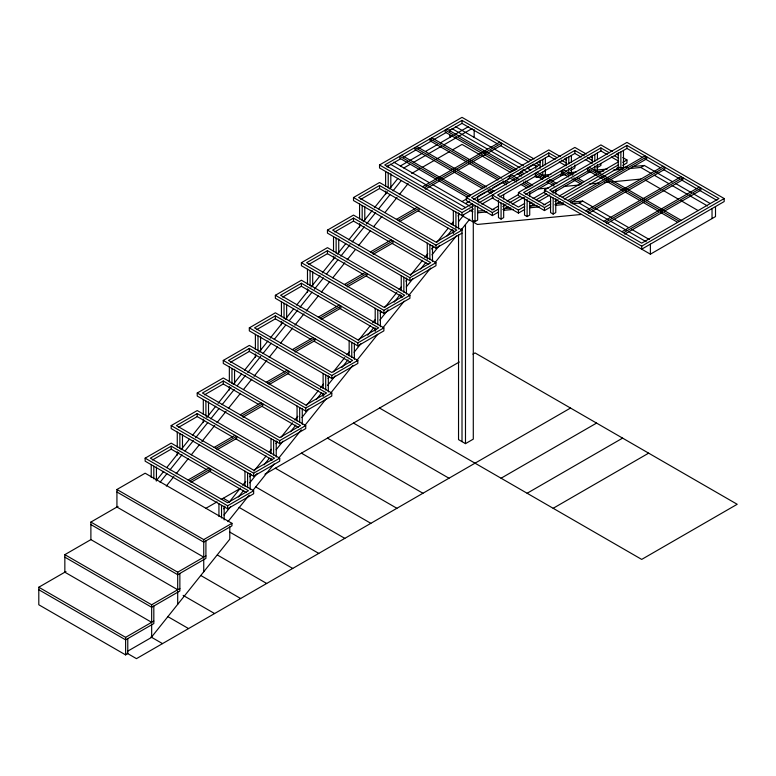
<?xml version="1.0" encoding="UTF-8"?>
<svg xmlns="http://www.w3.org/2000/svg" width="776" height="776" viewBox="0 0 776 776"><rect width="100%" height="100%" fill="white"/><g stroke="black" fill="none" stroke-linecap="round" stroke-linejoin="round"><path stroke-width="1.16" d="M156.131 480.848L163.688 471.401M166.704 467.618L178.79 452.495M181.06 449.663L189.373 439.264M192.39 435.491L204.476 420.369M206.746 417.536L215.806 406.197M218.075 403.355L230.918 387.292M233.188 384.459L241.491 374.061M244.518 370.288L256.604 355.165M258.864 352.333L267.933 340.994M270.203 338.152L283.046 322.089M285.306 319.256L293.619 308.858M296.636 305.084L308.722 289.962M310.992 287.13L320.061 275.79M322.321 272.948L335.164 256.885M337.434 254.053L345.747 243.654M348.764 239.881L360.85 224.759M363.12 221.926L372.179 210.577M374.449 207.745L387.292 191.682M389.562 188.849L397.865 178.451M160.089 482.245L166.898 473.729M169.925 469.946L182.02 454.814M185.047 451.021L193.36 440.623M195.63 437.78L207.735 422.648M210.762 418.856L219.075 408.457M222.101 404.674L234.206 389.533M237.223 385.75L245.546 375.341M247.816 372.509L260.668 356.426M262.938 353.584L271.26 343.176M274.287 339.393L285.626 325.202M289.409 320.469L297.732 310.07M300.002 307.228L312.097 292.096M314.367 289.254L323.446 277.905M326.463 274.112L337.812 259.931M340.839 256.138L349.908 244.789M352.178 241.947L364.284 226.815M366.553 223.973L375.623 212.624M378.649 208.841L389.998 194.65M393.015 190.867L401.337 180.459M166.316 486.057L173.882 476.59M176.152 473.758L188.258 458.616M191.284 454.833L199.607 444.425M201.876 441.583L214.729 425.5M216.999 422.658L226.078 411.299M228.348 408.467L240.453 393.325M243.48 389.542L251.793 379.125M254.062 376.292L266.925 360.2M269.194 357.367L277.517 346.959M280.543 343.167L292.649 328.035M294.919 325.192L303.988 313.834M306.258 311.001L318.364 295.86M321.39 292.077L329.713 281.669M332.739 277.876L344.845 262.744M347.105 259.902L355.427 249.494M358.454 245.711L370.559 230.569M373.586 226.786L381.908 216.368M384.935 212.585L397.031 197.444M399.3 194.611L408.108 183.602M223.808 508.872L225.321 506.98M229.095 502.256L240.424 488.085M242.694 485.252L245.72 481.469M249.494 476.745L251.007 474.854M254.024 471.071L266.11 455.958M269.136 452.175L271.406 449.343M275.936 443.668L277.449 441.777M281.222 437.053L292.552 422.881M294.822 420.049L297.839 416.266M306.151 405.867L318.238 390.755M320.507 387.913L323.524 384.139M328.064 378.465L329.567 376.573M333.35 371.85L344.68 357.678M346.94 354.845L349.21 352.003M358.279 340.664L370.365 325.542M372.625 322.709L374.895 319.877M380.182 313.261L381.695 311.37M384.712 307.587L396.808 292.474M399.068 289.632L401.337 286.8M405.867 281.135L407.381 279.244M410.397 275.461L422.483 260.338M424.753 257.506L427.78 253.723M431.553 248.999L433.823 246.167M436.839 242.384L448.169 228.212M451.195 224.429L453.465 221.596M457.995 215.932L459.508 214.04M223.992 514.992L230.802 506.476M238.358 497.018L243.654 490.393M249.707 482.827L257.273 473.37M264.073 464.853L269.369 458.228M276.178 449.711L282.978 441.204M290.544 431.737L295.84 425.122M301.893 417.546L308.693 409.039M316.259 399.572L321.555 392.957M327.598 385.381L335.164 375.923M341.974 367.407L348.026 359.841M354.069 352.275L360.879 343.758M367.688 335.242L373.731 327.676M379.784 320.11L388.107 309.702M394.15 302.136L400.203 294.57M406.255 286.994L413.065 278.487M420.621 269.02L425.917 262.404M431.97 254.829L439.526 245.371M447.092 235.914L452.389 229.289M458.441 221.723L463.728 215.097M227.96 521.637L249.135 495.146M252.918 490.413L274.103 463.922M278.632 458.238L301.33 429.855M304.357 426.072L326.289 398.631M330.828 392.947L352.77 365.506M356.553 360.782L377.728 334.281M383.024 327.656L404.209 301.166M408.748 295.481L430.68 268.04M435.22 262.366L456.404 235.875M460.944 230.191L469.742 219.181M581.554 214.428L477.376 224.458L379.532 167.975L379.532 164.968L462.011 117.351L534.043 158.934M530.92 160.137L462.011 120.358L384.741 164.968L462.011 209.569L472.448 203.545M386.836 166.762L400.406 158.925M403.539 157.121L416.072 149.884M418.157 148.682L431.728 140.844M433.813 139.641L446.345 132.405M449.479 130.601L462.011 123.365L497.503 143.861M400.368 165.967L407.72 161.728M409.815 160.516L422.406 153.241M425.558 151.427L437.101 144.753M440.254 142.939L452.844 135.664M454.949 134.461L468.588 126.575M403.84 167.975L410.135 164.337M413.288 162.514L425.878 155.249M427.983 154.036L441.622 146.16M443.726 144.947L456.317 137.672M458.422 136.46L472.06 128.583M353.497 197.541L379.532 182.506L462.011 230.123L435.966 245.158L353.497 197.541L353.497 200.547L435.966 248.165L462.011 233.13M379.532 185.512L358.696 197.541L435.966 242.151L456.802 230.123L379.532 185.512L379.532 188.519L415.034 209.016M360.782 199.345L379.532 188.519M411.658 173.484L420.049 168.635M422.144 167.432L434.735 160.157M436.83 158.944L449.42 151.679M452.563 149.865L462.011 144.414L479.704 154.628M327.453 230.123L353.497 215.088L435.966 262.695L435.966 265.702L409.922 280.737L327.453 233.13L327.453 230.123L409.922 277.73L435.966 262.695M353.497 218.095L332.661 230.123L409.922 274.723L430.758 262.695L353.497 218.095L353.497 221.102L388.989 241.598M334.737 231.927L353.497 221.102M422.503 186.764L499.773 142.154M424.239 187.773L501.509 143.162L501.509 145.17L487.929 152.998M425.287 189.169L439.905 180.73M441.99 179.528L455.57 171.69M457.656 170.487L470.188 163.251M472.274 162.048L485.844 154.211M301.408 262.695L327.453 247.66L409.922 295.278L409.922 298.285L383.877 313.32L301.408 265.702L301.408 262.695L383.877 310.313L409.922 295.278M327.453 250.667L306.617 262.695L383.877 307.306L404.713 295.278L327.453 250.667L327.453 253.674L362.945 274.17M308.693 264.5L327.453 253.674M396.468 219.346L417.304 207.318M398.204 220.345L419.04 208.317L419.04 210.325L399.242 221.752M275.364 295.278L301.408 280.243L383.877 327.85L383.877 330.867L357.833 345.902L275.364 298.285L275.364 295.278L357.833 342.895L383.877 327.85M301.408 283.25L280.572 295.278L357.833 339.888L378.669 327.85L301.408 283.25L301.408 286.257L336.9 306.753M282.658 297.082L301.408 286.257M370.424 251.919L391.259 239.891M498.658 211.964L492.391 215.582L466.347 200.547L466.347 197.541L548.816 149.923L560.282 156.539M372.16 252.927L392.995 240.899L392.995 242.898L373.198 254.324M462.011 201.547L467.259 198.52M557.149 157.741L548.816 152.93L471.556 197.541L492.391 209.569L498.658 205.95M249.319 327.86L275.364 312.815L357.833 360.433L357.833 363.44L331.788 378.475L249.319 330.867L249.319 327.86L331.788 375.468L357.833 360.433M465.484 203.554L469.674 201.129M478.074 196.289L485.417 192.041M492.77 187.802L503.265 181.739M507.455 179.314L509.56 178.111M521.103 171.438L524.256 169.624M526.351 168.411L533.694 164.172M473.641 199.345L510.191 178.247M513.324 176.433L548.816 155.937L555.073 159.546M275.364 315.822L254.528 327.86L331.788 372.461L352.624 360.433L275.364 315.822L275.364 318.829L310.866 339.325M477.667 200.528L514.207 179.431M516.302 178.228L539.272 164.968L536.138 163.154M256.613 329.664L275.364 318.829M379.532 164.968L462.011 212.576L473.486 205.95M478.714 202.934L574.861 147.421L586.317 154.036M473.486 208.957L462.011 215.582L462.011 212.576M481.838 204.136L493.323 197.502M584.241 155.84L574.861 150.428L497.6 195.038L518.436 207.066L524.702 203.448M344.379 284.501L365.215 272.473M346.115 285.5L366.951 273.472L366.951 275.48L347.153 286.907M499.686 196.832L536.235 175.735M539.359 173.931L574.861 153.435L581.117 157.043M534.577 176.288L536.662 177.491L538.398 176.491M223.275 360.433L249.319 345.398L331.788 393.015L331.788 396.022L305.744 411.057L223.275 363.44L223.275 360.433L305.744 408.05L331.788 393.015M550.737 206.959L544.48 210.568L518.436 195.533L518.436 192.526L600.905 144.918L612.361 151.533M249.319 348.405L228.483 360.433L305.744 405.043L326.58 393.015L249.319 348.405L249.319 351.412L284.821 371.908M507.009 201.129L518.494 194.504M609.238 152.736L600.905 147.925L523.645 192.526L544.48 204.554L550.747 200.945M230.569 362.237L249.319 351.412M472.429 203.952L472.429 220.093L475.028 221.596L477.638 220.093L477.638 206.261M466.347 197.541L492.391 212.576L498.658 208.957M502.829 206.552L505.962 204.738M509.095 202.934L520.58 196.309M525.73 194.33L563.318 172.631M565.403 171.428L600.905 150.932L607.152 154.54M502.829 209.559L508.047 206.542M512.228 204.136L523.713 197.502M529.969 193.884L548.768 183.039M551.891 181.225L564.424 173.999M570.69 170.381L574.861 167.975L574.861 164.958M318.335 317.083L339.17 305.046M320.071 318.082L340.906 306.054L340.906 308.062L321.109 319.489M544.48 190.023L626.95 142.406L724.183 198.54L724.183 201.547L641.703 249.164L641.703 246.157L544.48 190.023L544.48 193.03L650.385 254.179L715.501 216.582L715.501 206.561M533.054 198.627L545.577 191.391M197.23 393.015L223.275 377.98L305.744 425.587L305.744 428.594L279.7 443.63L197.23 396.022L197.23 393.015L279.7 440.623L305.744 425.587M626.95 145.413L549.689 190.023L641.703 243.15L718.974 198.54L626.95 145.413L626.95 148.42L591.448 168.916M498.464 200.295L498.464 217.59L501.073 219.094L503.673 217.59L503.673 203.758M524.702 209.462L518.436 213.08L492.391 198.045L492.391 195.038L518.436 210.073L524.702 206.455M529.921 203.438L532.006 202.235M536.177 199.82L546.624 193.796M223.275 380.987L202.439 393.015L279.7 437.615L300.535 425.587L223.275 380.987L223.275 383.994L258.777 404.49M551.775 191.827L589.362 170.119M529.921 206.445L534.092 204.039M538.272 201.624L549.757 194.999M554.976 191.982L575.85 179.925M577.936 178.722L590.468 171.486M596.734 167.878L600.905 165.463L600.905 163.455M204.524 394.819L223.275 383.994M292.29 349.656L313.126 337.628M559.098 196.115L596.686 174.416M598.771 173.213L618.608 161.757M294.026 350.665L314.862 338.627L314.862 340.635L295.064 352.061M524.508 197.793L524.508 215.078L527.117 216.591L529.717 215.078L529.717 201.246M518.436 192.526L544.48 207.561L550.737 203.952M554.918 201.537L558.051 199.733M562.222 197.317L598.762 176.22M600.847 175.017L618.598 164.774M622.769 162.359L626.95 159.953L626.95 162.96L622.769 165.366M171.186 425.587L197.23 410.553L279.7 458.17L279.7 461.177L253.655 476.212L171.186 428.594L171.186 425.587L253.655 473.205L279.7 458.17M554.918 204.544L560.136 201.527M564.317 199.122L619.646 167.179M197.23 413.56L176.394 425.587L253.655 470.198L274.491 458.17L197.23 413.56L197.23 416.566L232.732 437.063M567.741 200.451L645.002 155.84M569.477 201.45L646.738 156.839L646.738 158.847L610.198 179.945M178.48 427.392L197.23 416.566M570.525 202.856L608.112 181.148M550.553 196.435L550.553 212.576L553.162 214.079L555.762 212.576L555.762 198.743M266.246 382.238L287.081 370.21M572.019 203.749L579.206 203.05L582.679 201.052L593.097 207.066M628.861 168.625L640.84 167.47L644.313 165.463L672.579 181.778M267.982 383.237L288.817 371.209L288.817 373.217L269.02 384.644M145.141 458.17L171.186 443.135L253.655 490.742L253.655 493.759L227.62 508.794L145.141 461.177L145.141 458.17L227.62 505.787L253.655 490.742M171.186 446.142L150.35 458.17L227.62 502.78L248.446 490.742L171.186 446.142L171.186 449.149L206.688 469.645M152.435 459.974L171.186 449.149M585.802 210.868L663.063 166.268M587.539 211.877L664.799 167.267L664.799 169.275L628.259 190.372M588.577 213.274L626.164 191.575M240.201 414.811L261.037 402.783M241.937 415.82L262.773 403.792L262.773 405.79L242.985 417.216M116.933 489.491L203.739 539.611L203.739 557.158L116.933 507.038L116.933 489.491L145.141 473.205L231.956 523.325L231.956 525.827L203.739 542.123L116.933 492.003M603.854 221.296L681.124 176.685M214.157 447.393L234.992 435.365M605.59 222.295L682.861 177.694L682.861 179.702L646.311 200.8M215.893 448.392L236.728 436.364L236.728 438.372L216.94 449.799M606.638 223.701L644.226 202.002M90.889 522.073L177.694 572.193L177.694 589.731L90.889 539.611L90.889 522.073L118.059 506.388M188.112 479.975L208.948 467.938M189.848 480.975L210.684 468.946L210.684 470.954L190.896 482.381M621.915 231.723L699.176 187.113M64.844 554.656L151.659 604.776L151.659 622.313L64.844 572.193L64.844 554.656L90.967 539.572M623.652 232.722L700.912 188.122L700.912 190.12L664.372 211.218M624.69 234.129L662.277 212.43M127.778 638.6L127.778 653.635L125.615 654.895L38.8 604.776L38.8 587.228L65.97 571.543M641.703 246.157L724.183 198.54M205.562 508.493L217.028 501.878M221.189 499.472L239.939 488.647M264.946 474.204L459.285 362.004M472.933 354.128L475.028 352.915L737.2 504.284L641.703 559.409L379.532 408.05M203.739 539.611L231.956 523.325M177.694 572.193L205.912 555.907M151.659 604.776L179.867 588.48M38.8 587.228L125.615 637.348L153.823 621.062M458.538 235.031L458.538 439.623L465.484 443.639L473.292 439.129L473.292 221.984M127.642 651.21L151.029 637.717L229.783 539.194L229.783 526.826M570.525 408.05L136.46 658.649L127.021 653.198M501.073 478.22L596.569 423.085M527.117 493.255L622.604 438.12M553.162 508.29L648.649 453.155M541.338 175.376L550.912 174.454M567.673 172.835L576.064 172.029M594.018 170.303L607.191 169.032M616.774 168.111L627.551 167.073M632.333 166.617L644.313 165.463M536.662 177.491L540.261 177.151M543.85 176.802L548.642 176.336M560.611 175.192L565.403 174.726M570.195 174.27L573.784 173.921M588.15 172.534L591.748 172.194M595.337 171.845L603.718 171.04M613.302 170.119L622.876 169.197M539.01 188.869L548.593 187.947M564.162 186.453L579.721 184.95M589.304 184.028L598.878 183.107M604.873 182.535L609.655 182.069M612.051 181.846L640.792 179.081M478.501 211.072L484.486 210.5M491.674 209.811L494.07 209.578M503.643 208.657L510.831 207.958M529.989 206.115L537.176 205.427M543.161 204.854L545.557 204.621M556.334 203.584L563.522 202.895M571.902 202.09L582.679 201.052M477.424 212.847L486.998 211.926M503.769 210.315L513.343 209.394M530.105 207.774L539.689 206.852M555.257 205.359L564.831 204.437M626.95 148.42L642.635 157.48M644.73 158.682L660.415 167.742M663.548 169.556L679.233 178.606M681.328 179.819L697.013 188.869M699.098 190.081L716.878 200.344M675.721 183.592L691.416 192.661M693.511 193.874L710.263 203.545M640.84 167.47L651.258 173.484M654.381 175.289L668.97 183.708M672.094 185.512L687.72 194.534M689.796 195.736L707.508 205.96M616.532 153.939L618.617 155.142M622.779 157.547L626.95 159.953M614.447 155.743L618.617 158.149M611.323 156.946L618.617 161.156M645.263 180.042L660.822 189.034M662.898 190.227L678.466 199.219M680.542 200.412L698.177 210.597M590.487 156.442L592.573 157.644M587.364 157.644L592.573 160.651M585.279 159.449L591.525 163.057M589.188 167.218L681.202 220.345M679.466 221.344L587.451 168.217L587.451 170.225L604.184 179.886M606.269 181.089L623.002 190.75M625.097 191.963L639.734 200.412M642.867 202.226L658.552 211.276M660.648 212.488L677.38 222.149M564.443 158.944L566.528 160.147M561.32 160.147L566.528 163.154M559.234 161.951L565.491 165.56M563.143 169.721L572.513 175.133M576.684 177.539L583.979 181.749M569.739 175.541L561.407 170.73L561.407 172.728L568.701 176.938M573.91 177.946L582.242 182.758M571.825 178.742L581.195 184.154M538.214 161.35L540.3 162.553M500.636 145.665L528.825 161.941M533.005 164.357L537.186 166.762M537.099 172.233L545.431 177.044M549.602 179.45L556.896 183.66M455.415 126.575L492.023 147.712M494.118 148.914L523.402 165.831M527.583 168.246L530.726 170.051M543.695 178.043L535.362 173.232L535.362 175.24L542.657 179.45M547.866 180.449L554.112 184.058M595.173 208.269L611.847 217.891M613.923 219.094L628.512 227.513M631.635 229.318L649.347 239.541M546.818 181.856L554.112 186.065M451.942 128.583L487.503 149.108M490.645 150.922L519.93 167.829M523.072 169.643L527.253 172.059M579.206 203.05L589.673 209.093M592.815 210.907L608.51 219.977M610.605 221.189L626.31 230.249M628.405 231.461L646.204 241.734M446.898 129.078L516.855 169.469M521.035 171.874L524.169 173.688M515.118 170.468L445.162 130.077L445.162 132.085L481.712 153.182M519.299 172.873L522.432 174.687M484.845 154.987L513.033 171.263M517.204 173.679L521.385 176.084M481.78 155.831L510.918 172.65M525.488 181.06L532.773 185.27M511.054 174.736L519.387 179.547M523.558 181.953L530.852 186.162M517.65 180.546L509.318 175.735L509.318 177.743L516.612 181.953M522.859 183.553L529.116 187.161M520.783 184.358L527.03 187.967M431.795 137.798L501.752 178.189M505.923 180.595L509.056 182.409M498.968 178.587L430.059 138.797L430.059 140.805L466.599 161.903M503.149 180.992L507.32 183.408M468.694 163.106L497.93 179.983M502.101 182.399L506.282 184.814M416.693 146.519L486.649 186.909M489.782 188.714L493.953 191.129M484.913 187.908L414.956 147.518L414.956 149.525L451.496 170.623M488.046 189.713L492.217 192.128M453.582 171.826L482.817 188.704M486.998 191.119L491.169 193.534M401.59 155.239L470.498 195.028M469.8 196.629L399.853 156.238L399.853 158.246L436.393 179.343M438.479 180.546L467.715 197.424M393.781 162.165L429.341 182.69M432.484 184.504L470.13 206.241M390.309 164.163L426.916 185.299M429.012 186.512L465.619 207.648M469.8 210.063L472.933 211.867M418.167 210.82L454.707 231.917M392.123 243.402L428.662 264.5M366.078 275.984L402.628 297.082M338.996 307.956L376.583 329.655M313.989 341.139L350.539 362.237M287.954 373.712L324.494 394.809M353.497 423.085L448.984 478.22M327.453 438.12L422.939 493.255M261.91 406.294L298.45 427.392M301.408 453.155L396.895 508.29M235.865 438.876L272.405 459.974M275.364 468.19L370.85 523.325M255.614 486.862L344.816 538.36M208.773 470.848L246.361 492.547M223.275 498.27L229.57 501.897M239.018 507.358L318.771 553.395M229.764 532.084L292.727 568.439M217.358 554.995L266.682 583.474M200.761 575.482L240.638 598.509M90.889 524.576L177.694 574.696L205.912 558.41L205.912 540.872M183.117 595.367L214.593 613.544M64.844 557.158L151.659 607.278L179.867 590.992L179.867 573.445M167.567 616.464L188.549 628.579M150.961 636.95L162.504 643.614M38.8 589.731L125.615 639.861L153.823 623.564L153.823 606.027M712.028 208.569L712.028 218.589M650.385 244.149L650.385 254.179M623.477 150.428L623.477 167.723M620.868 151.931L620.868 168.072M618.268 152.736L618.268 168.867M600.905 147.925L600.905 150.932M597.433 152.93L597.433 159.846M597.433 164.464L597.433 170.225M594.833 154.434L594.833 161.35M594.833 165.967L594.833 170.575M592.224 155.239L592.224 163.309M574.861 150.428L574.861 153.435M571.388 155.442L571.388 162.359M571.388 166.966L571.388 172.728M568.789 156.946L568.789 163.862M568.789 168.47L568.789 173.087M566.179 157.741L566.179 165.812M555.762 189.519L555.762 194.136M553.162 191.022L553.162 193.331M553.162 197.938L553.162 214.079M548.816 152.93L548.816 155.937M545.344 157.945L545.344 164.861M545.344 169.478L545.344 175.24M544.48 207.561L544.48 210.568M542.744 159.449L542.744 166.365M542.744 172.126L542.744 175.589M540.135 160.254L540.135 168.324M535.799 165.181L535.799 168.528M529.717 192.031L529.717 196.638M527.117 199.296L527.117 216.591M518.436 210.073L518.436 213.08M503.673 194.534L503.673 199.141M501.073 202.953L501.073 219.094M492.391 212.576L492.391 215.582M477.638 197.036L477.638 201.653M475.028 205.456L475.028 221.596M474.165 129.602L474.165 137.4M465.484 224.516L465.484 443.639M462.011 120.358L462.011 123.365M462.011 228.561L462.011 441.631M458.538 212.876L458.538 229.017M455.929 212.081L455.929 228.212M453.329 210.577L453.329 225.554M453.329 230.171L453.329 233.624M449.857 129.602L449.857 131.833M449.857 135.169L449.857 137.4M435.966 245.158L435.966 248.165M432.494 245.459L432.494 261.599M429.885 244.653L429.885 259.64M427.285 243.15L427.285 259.291M409.922 277.73L409.922 280.737M406.449 278.031L406.449 294.172M403.84 277.236L403.84 292.222M401.24 275.732L401.24 290.719M401.24 295.326L401.24 297.635M390.823 173.785L390.823 187.617M388.213 165.181L388.213 167.412M388.213 172.98L388.213 187.967M385.614 171.477L385.614 186.463M385.614 191.08L385.614 194.534M383.877 310.313L383.877 313.32M380.405 310.613L380.405 326.754M377.796 309.808L377.796 324.795M375.196 308.305L375.196 323.291M375.196 327.909L375.196 331.362M364.778 206.368L364.778 220.2M362.169 205.562L362.169 220.549M359.569 204.059L359.569 219.045M359.569 223.653L359.569 227.116M357.833 342.895L357.833 345.902M354.36 343.196L354.36 359.327M351.761 342.391L351.761 357.377M349.151 340.887L349.151 355.874M338.734 238.94L338.734 252.772M336.134 238.135L336.134 253.121M333.525 236.631L333.525 251.618M333.525 256.235L333.525 259.688M331.788 375.468L331.788 378.475M328.316 375.768L328.316 391.909M325.716 374.973L325.716 389.95M323.107 373.469L323.107 388.446M323.107 393.063L323.107 396.517M312.689 271.522L312.689 286.509M310.09 270.717L310.09 285.704M307.48 269.214L307.48 284.2M307.48 288.808L307.48 292.271M305.744 408.05L305.744 411.057M302.271 408.351L302.271 424.491M299.672 407.545L299.672 422.532M297.062 406.042L297.062 421.029M286.645 304.095L286.645 319.082M284.045 303.3L284.045 318.286M281.436 301.796L281.436 316.783M281.436 321.39L281.436 324.843M279.7 440.623L279.7 443.63M276.227 440.923L276.227 457.064M273.627 440.128L273.627 455.114M271.018 438.624L271.018 453.611M271.018 458.218L271.018 460.527M260.6 336.677L260.6 351.664M258.001 335.872L258.001 350.859M255.391 334.369L255.391 349.355M255.391 353.972L255.391 357.426M253.655 473.205L253.655 476.212M250.182 473.505L250.182 489.646M247.583 472.7L247.583 487.687M244.974 471.197L244.974 486.183M234.556 369.26L234.556 384.236M231.956 368.454L231.956 383.441M229.347 366.951L229.347 381.938M229.347 386.545L229.347 390.008M227.62 505.787L227.62 508.794M224.148 506.088L224.148 519.92M221.538 505.283L221.538 517.961M218.939 503.779L218.939 516.457M208.521 401.832L208.521 415.664M205.912 401.027L205.912 416.014M203.739 558.672L203.739 571.767M203.312 399.524L203.312 414.51M203.312 419.127L203.312 422.58M182.476 434.415L182.476 449.401M179.867 433.609L179.867 448.596M177.694 591.244L177.694 604.349M177.267 432.106L177.267 447.092M177.267 451.7L177.267 455.163M156.432 466.987L156.432 480.819M153.823 466.192L153.823 478.87M151.659 623.826L151.659 636.921M151.223 464.688L151.223 477.366M125.615 637.348L125.615 654.895"/></g></svg>
